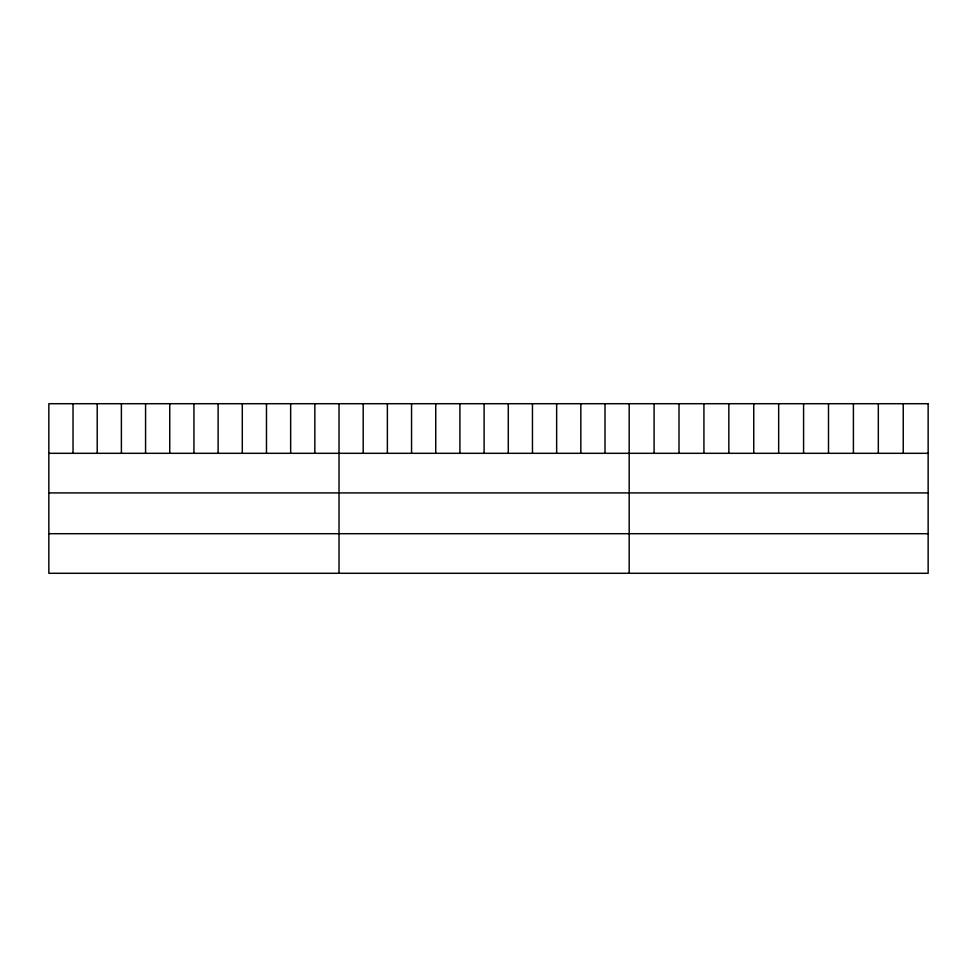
<?xml version="1.0" encoding="UTF-8"?>
<svg xmlns="http://www.w3.org/2000/svg" width="977" height="977" viewBox="0 0 977 977"><rect width="100%" height="100%" fill="white"/><g stroke="black" fill="none" stroke-linecap="round" stroke-linejoin="round"><path stroke-width="1.47" d="M48.85 453.316L928.15 453.316M48.85 492.909L928.15 492.909M48.85 533.698L928.15 533.698M903.236 403.709L903.236 453.316M878.323 403.709L878.323 453.316M853.409 403.709L853.409 453.316M828.496 403.709L828.496 453.316M803.582 403.709L803.582 453.316M778.669 403.709L778.669 453.316M753.755 403.709L753.755 453.316M728.842 403.709L728.842 453.316M703.928 403.709L703.928 453.316M679.015 403.709L679.015 453.316M654.101 403.709L654.101 453.316M629.188 403.709L629.188 573.291M605.007 403.709L605.007 453.316M580.827 403.709L580.827 453.316M556.646 403.709L556.646 453.316M532.465 403.709L532.465 453.316M508.284 403.709L508.284 453.316M484.103 403.709L484.103 453.316M459.923 403.709L459.923 453.316M435.742 403.709L435.742 453.316M411.561 403.709L411.561 453.316M387.38 403.709L387.38 453.316M363.2 403.709L363.2 453.316M339.019 403.709L339.019 573.291M314.838 403.709L314.838 453.316M290.657 403.709L290.657 453.316M266.477 403.709L266.477 453.316M242.296 403.709L242.296 453.316M218.115 403.709L218.115 453.316M193.935 403.709L193.935 453.316M169.754 403.709L169.754 453.316M145.573 403.709L145.573 453.316M121.392 403.709L121.392 453.316M97.211 403.709L97.211 453.316M73.031 403.709L73.031 453.316M928.15 403.709L48.85 403.709L48.85 573.291L928.15 573.291L928.15 403.709"/></g></svg>
